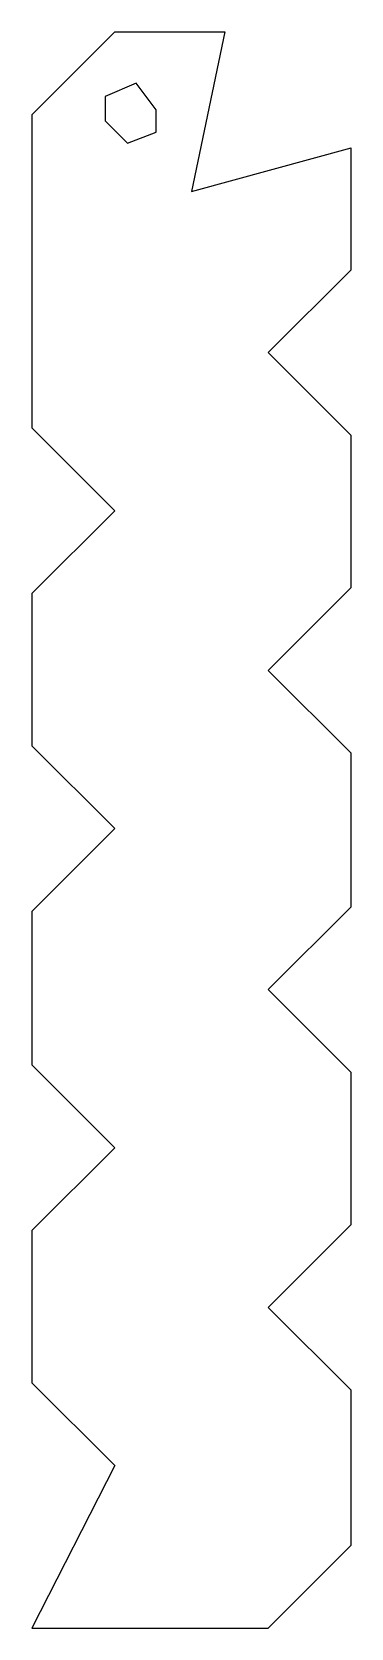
# Model space of a CAD drawing. Extents: x 91.5 to 104.2, y 101.7 to 165.2.
import ezdxf

# ---------------------------------------------------------------- set-up
doc = ezdxf.new("R2010")
doc.units = 0
doc.layers.add('LAYER_2', color=1, linetype='CONTINUOUS')

msp = doc.modelspace()

# ---------------------------------------------------------------- linework, layer by layer
at = {"layer": 'LAYER_2', "color": 7}
for p, q in [((94.755629, 165.212655), (91.459534, 161.916732)), ((94.755629, 165.212655), (99.130556, 165.212655)), ((99.130556, 165.212655), (97.809534, 158.862655)), ((95.612252, 163.17023), (94.37753, 162.641063)), ((94.37753, 162.641063), (94.37753, 161.670924)), ((96.406002, 162.111896), (95.612252, 163.17023)), ((96.406002, 161.229952), (96.406002, 162.111896)), ((91.459534, 161.916732), (91.459534, 149.458577)), ((94.37753, 161.670924), (95.259474, 160.78898)), ((95.259474, 160.78898), (96.406002, 161.229952)), ((97.809534, 158.862655), (104.159534, 160.602083)), ((104.159534, 155.751389), (104.159534, 160.602083)), ((104.159534, 155.751389), (100.863439, 152.455466)), ((100.863439, 152.455466), (104.159706, 149.159199)), ((91.459534, 149.458577), (94.755629, 146.162655)), ((104.159706, 143.108577), (104.159706, 149.159199)), ((94.755629, 146.162655), (91.459361, 142.866387)), ((104.159706, 143.108577), (100.863611, 139.812655)), ((91.459361, 142.866387), (91.459361, 136.815766)), ((100.863611, 139.812655), (104.159878, 136.516387)), ((91.459361, 136.815766), (94.755457, 133.519843)), ((104.159706, 130.408577), (104.159878, 136.516387)), ((94.755457, 133.519843), (91.459189, 130.223576)), ((91.459189, 130.223576), (91.459361, 124.115766)), ((104.159706, 130.408577), (100.863611, 127.112655)), ((100.863611, 127.112655), (104.159878, 123.816387)), ((91.459361, 124.115766), (94.755457, 120.819843)), ((104.159878, 117.765766), (104.159878, 123.816387)), ((94.755457, 120.819843), (91.459189, 117.523576)), ((91.459189, 117.523576), (91.459189, 111.472955)), ((104.159878, 117.765766), (100.863783, 114.469843)), ((100.863783, 114.469843), (104.16005, 111.173576)), ((91.459189, 111.472955), (94.755284, 108.177032)), ((104.159706, 105.008577), (104.16005, 111.173576)), ((94.755284, 108.177032), (91.459534, 101.712655)), ((104.159706, 105.008577), (100.863611, 101.712655)), ((91.459534, 101.712655), (100.863611, 101.712655))]:
    msp.add_line(p, q, dxfattribs=at)

doc.saveas('drawing.dxf')
